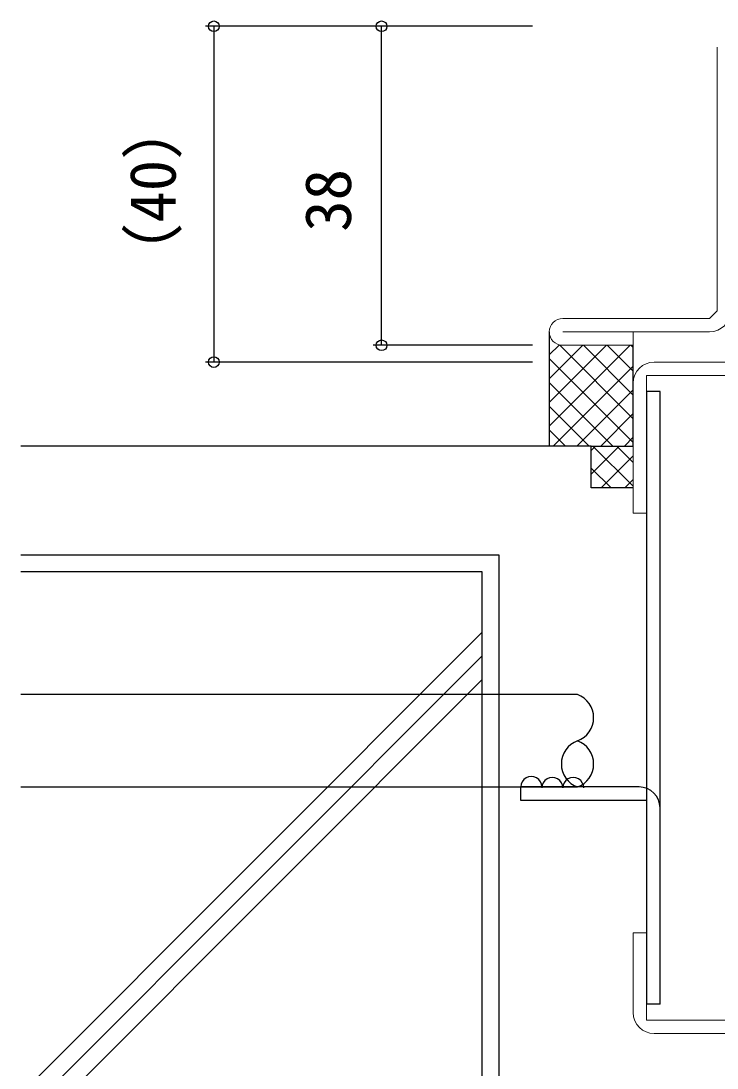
# Model space of a CAD drawing. Units: millimetres, scale not verified. Extents: x -437 to 438, y -281 to 279.
# Drawn here: x -163.8 to -80.8, y -185.2 to -60.5 of the extents above; entities that cross this region are included whole.
import ezdxf
from ezdxf.enums import TextEntityAlignment as Align

# ---------------------------------------------------------------- set-up
doc = ezdxf.new("R2010")
doc.units = ezdxf.units.MM
doc.header["$LTSCALE"] = 2
doc.layers.add('0-2_YKK_11', color=211, linetype='Continuous', lineweight=18)
doc.layers.add('0-3_YKK_11E', color=4, linetype='Continuous', lineweight=18)
doc.layers.add('0-7_YKK_D', color=6, linetype='Continuous')
doc.layers.add('0-9_YSS_K', color=3, linetype='Continuous')
doc.styles.add('ＭＳ ゴシック', font='')
doc.styles.get('ＭＳ ゴシック').set_extended_font_data('MS Gothic')

msp = doc.modelspace()

# ---------------------------------------------------------------- linework, layer by layer
at = {"layer": '0-2_YKK_11'}
for p, q in [((-99.205, -95.9), (-81.705, -95.9)), ((-99.205, -97.5), (-81.705, -97.5))]:
    msp.add_line(p, q, dxfattribs=at)
for points in [[(-81.705, -95.9), (-80.805, -95), (-80.805, -63.6)], [(-90.805, -97.5), (-90.805, -99.1), (-99.205, -99.1)]]:
    msp.add_lwpolyline(points, dxfattribs=at)
for centre, radius, start, end in [((-99.205, -97.5), 1.6, 90.00001, 179.99999), ((-81.705, -95), 2.5, 270.00001, 359.99999), ((-99.205, -97.5), 1.6, 180.00001, 269.99999)]:
    msp.add_arc(centre, radius, start, end, dxfattribs=at)
at = {"layer": '0-3_YKK_11E'}
for p, q in [((-68.305, -101.1), (-88.305, -101.1)), ((-88.305, -181.1), (-53.305, -181.1))]:
    msp.add_line(p, q, dxfattribs=at)
for points in [[(-90.805, -103.6), (-90.805, -119.1), (-89.205, -119.1), (-89.205, -102.7), (-67.405, -102.7), (-67.405, -142.2)], [(-64.905, -144.7), (-52.405, -144.7), (-52.405, -179.5), (-89.205, -179.5), (-89.205, -169.1), (-90.805, -169.1), (-90.805, -178.6)]]:
    msp.add_lwpolyline(points, dxfattribs=at)
for centre, start, end in [((-88.305, -103.6), 90.00001, 179.99999), ((-88.305, -178.6), 180.00001, 269.99999)]:
    msp.add_arc(centre, 2.5, start, end, dxfattribs=at)
at = {"layer": '0-7_YKK_D'}
for p, q in [((-102.805, -61.1), (-141.805, -61.1)), ((-140.805, -61.1), (-140.805, -101.1)), ((-102.805, -61.1), (-121.805, -61.1)), ((-120.805, -99.1), (-120.805, -61.1)), ((-102.805, -99.1), (-121.805, -99.1)), ((-102.805, -101.1), (-141.805, -101.1))]:
    msp.add_line(p, q, dxfattribs=at)
for centre in [(-140.805, -61.1), (-120.805, -61.1), (-120.805, -99.1), (-140.805, -101.1)]:
    msp.add_circle(centre, 0.637, dxfattribs=at)
at = {"layer": '0-9_YSS_K'}
for p, q in [((-100.805, -97.5), (-100.805, -111.1)), ((-100.805, -100.255), (-99.65, -99.1)), ((-100.805, -103.083), (-96.822, -99.1)), ((-100.805, -105.911), (-93.993, -99.1)), ((-100.805, -108.74), (-91.165, -99.1)), ((-90.805, -107.858), (-99.562, -99.1)), ((-90.805, -105.029), (-96.734, -99.1)), ((-90.805, -102.201), (-93.905, -99.1)), ((-90.805, -99.372), (-91.077, -99.1)), ((-90.805, -111.1), (-90.805, -99.1)), ((-90.805, -110.686), (-100.805, -100.686)), ((-100.336, -111.1), (-90.805, -101.568)), ((-93.219, -111.1), (-100.805, -103.514)), ((-97.508, -111.1), (-90.805, -104.397)), ((-89.205, -104.6), (-89.205, -177.6)), ((-87.605, -104.6), (-89.205, -104.6)), ((-87.605, -177.6), (-87.605, -104.6)), ((-96.048, -111.1), (-100.805, -106.343)), ((-94.68, -111.1), (-90.805, -107.225)), ((-98.876, -111.1), (-100.805, -109.171)), ((-91.851, -111.1), (-90.805, -110.054)), ((-95.805, -111.1), (-163.805, -111.1)), ((-95.805, -116.1), (-95.805, -111.1)), ((-95.805, -111.1), (-90.805, -111.1)), ((-92.462, -111.1), (-95.805, -114.443)), ((-95.29, -111.1), (-95.805, -111.615)), ((-95.604, -111.1), (-90.805, -115.899)), ((-92.775, -111.1), (-90.805, -113.071)), ((-90.805, -112.272), (-94.633, -116.1)), ((-95.805, -113.727), (-93.432, -116.1)), ((-90.805, -115.1), (-91.805, -116.1)), ((-90.805, -116.1), (-95.805, -116.1)), ((-108.805, -126.1), (-163.805, -126.1)), ((-108.805, -226.289), (-108.805, -126.1)), ((-108.805, -133.272), (-163.805, -188.272)), ((-108.805, -136.1), (-163.805, -191.1)), ((-108.805, -138.928), (-163.805, -193.928)), ((-97.446, -140.719), (-163.805, -140.719)), ((-163.805, -151.719), (-97.446, -151.719)), ((-90.105, -151.719), (-104.205, -151.719)), ((-104.205, -153.319), (-104.205, -151.719)), ((-89.205, -153.319), (-104.205, -153.319)), ((-87.605, -177.6), (-89.205, -177.6))]:
    msp.add_line(p, q, dxfattribs=at)
msp.add_lwpolyline([(-106.805, -226.289), (-106.805, -124.1), (-163.805, -124.1)], dxfattribs=at)
for centre, radius, start, end in [((-98.446, -143.469), 2.926, 289.98311, 70.01689), ((-96.446, -148.969), 2.926, 109.98311, 250.01689), ((-98.446, -148.969), 2.926, 289.98311, 70.01689), ((-102.955, -151.719), 1.25, 0, 180.00018), ((-100.454, -151.828), 1.25, 359.99429, 179.99448), ((-97.954, -151.828), 1.25, 359.99429, 179.99448), ((-90.105, -154.219), 2.5, 0, 90)]:
    msp.add_arc(centre, radius, start, end, dxfattribs=at)

# ---------------------------------------------------------------- texts
at = {"layer": '0-7_YKK_D', "style": 'ＭＳ ゴシック'}
for s, p in [('（40）', (-143.7, -91.988)), ('38', (-122.805, -85.576))]:
    msp.add_text(s, height=5.499, rotation=90, dxfattribs=at).set_placement(p, align=Align.BOTTOM_LEFT)

doc.saveas('drawing.dxf')
